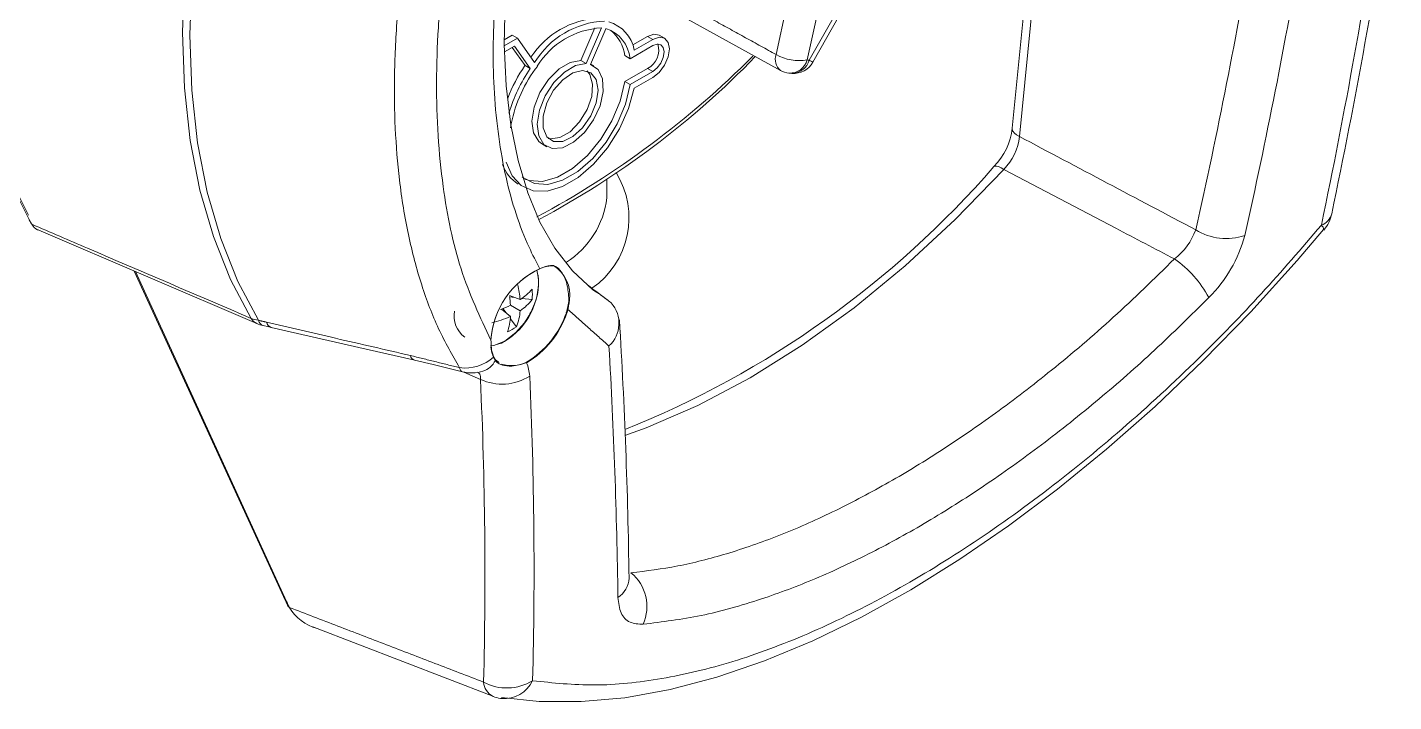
# Model space of a CAD drawing. Extents: x 8 to 113, y 2 to 87.
# Drawn here: x 83.322 to 86.976, y 2.096 to 3.899 of the extents above; entities that cross this region are included whole.
import ezdxf

# ---------------------------------------------------------------- set-up
doc = ezdxf.new("R2010")
doc.units = 0
doc.header["$MEASUREMENT"] = 0
doc.layers.add('OBJECT', color=7, linetype='CONTINUOUS')

msp = doc.modelspace()

# ---------------------------------------------------------------- linework, layer by layer
at = {"layer": 'OBJECT', "linetype": 'Continuous', "lineweight": 15}
for p, q in [((86.0353, 4.418), (85.9563, 3.6296)), ((86.0545, 4.3954), (85.9755, 3.6069)), ((85.0023, 3.9679), (85.3366, 3.7835)), ((85.3248, 3.826), (85.3528, 3.9549)), ((85.436, 3.9404), (85.408, 3.8115)), ((85.4135, 3.811), (85.4841, 3.9361)), ((85.4233, 3.806), (85.4939, 3.9312)), ((84.6192, 3.8777), (84.5979, 3.8654)), ((84.6334, 3.8695), (84.6192, 3.8777)), ((84.8402, 3.8977), (84.8027, 3.8102)), ((84.8168, 3.802), (84.8577, 3.8973)), ((84.8287, 3.7998), (84.8695, 3.8952)), ((84.9812, 3.8747), (84.9412, 3.8517)), ((84.9953, 3.8666), (84.9812, 3.8747)), ((85.0266, 3.8696), (85.0124, 3.8778)), ((84.6334, 3.8695), (84.5979, 3.849)), ((84.6252, 3.8485), (84.5986, 3.8331)), ((84.6532, 3.7968), (84.6192, 3.845)), ((84.6673, 3.7886), (84.6252, 3.8485)), ((84.6789, 3.8047), (84.6334, 3.8695)), ((84.9953, 3.8502), (84.9342, 3.8149)), ((84.9953, 3.8666), (84.9455, 3.8378)), ((84.8168, 3.802), (84.8027, 3.8102)), ((84.8369, 3.7962), (84.829, 3.8007)), ((84.9342, 3.8149), (84.92, 3.8231)), ((84.6673, 3.7886), (84.6532, 3.7968)), ((84.6863, 3.7943), (84.6801, 3.7867)), ((84.6863, 3.7943), (84.686, 3.7946)), ((84.92, 3.7537), (84.9812, 3.789)), ((84.9342, 3.7455), (84.9953, 3.7808)), ((84.9455, 3.7357), (84.9953, 3.7645)), ((84.9953, 3.7808), (84.9812, 3.789)), ((85.3592, 3.7763), (85.3668, 3.7757)), ((84.9342, 3.7455), (84.92, 3.7537)), ((84.6977, 3.5879), (84.7119, 3.5797)), ((85.9075, 3.5265), (85.9073, 3.5263)), ((84.8717, 3.443), (84.8717, 3.4922)), ((83.3526, 3.3565), (83.9358, 3.107)), ((84.6928, 3.2533), (84.6928, 3.2534)), ((84.7284, 3.2612), (84.7285, 3.2612)), ((83.6083, 3.2471), (84.0127, 2.365)), ((83.6112, 3.2458), (84.0157, 2.3637)), ((84.6402, 3.1709), (84.6115, 3.1817)), ((84.6143, 3.126), (84.5906, 3.1455)), ((84.6025, 3.1357), (84.5941, 3.1469)), ((84.626, 3.1763), (84.612, 3.1779)), ((84.6143, 3.1559), (84.6402, 3.1409)), ((84.6722, 3.1708), (84.6447, 3.174)), ((84.6303, 3.0984), (84.6138, 3.1205)), ((84.5637, 3.0341), (84.5615, 3.0436)), ((84.5641, 3.0335), (84.564, 3.0337)), ((84.5341, 2.9575), (84.4893, 2.977)), ((84.5403, 2.979), (84.5401, 2.979)), ((84.0178, 2.3535), (84.0179, 2.3534)), ((84.0181, 2.3535), (84.0199, 2.3492)), ((84.0854, 2.2955), (84.5676, 2.1101)), ((84.5907, 2.104), (84.5877, 2.1044))]:
    msp.add_line(p, q, dxfattribs=at)
at = {"layer": 'OBJECT', "linetype": 'Continuous', "lineweight": 15, "flags": 128}
for points in [[(83.3251, 3.3964), (83.273, 3.5019), (83.2299, 3.6168), (83.1962, 3.7405), (83.1719, 3.8722), (83.1573, 4.0111), (83.1525, 4.1565), (83.1573, 4.3076), (83.1719, 4.4634), (83.1962, 4.6231), (83.2299, 4.7857), (83.273, 4.9503), (83.3251, 5.116)], [(83.3267, 5.1113), (83.2744, 4.945), (83.2312, 4.7797), (83.1973, 4.6164), (83.1729, 4.456), (83.1583, 4.2996), (83.1534, 4.1479), (83.1583, 4.0019), (83.1729, 3.8623), (83.1973, 3.7301), (83.2312, 3.6059), (83.2744, 3.4905), (83.3267, 3.3846)], [(83.9212, 3.1205), (83.8657, 3.2249), (83.8198, 3.3395), (83.7838, 3.4636), (83.758, 3.5964), (83.7424, 3.737), (83.7372, 3.8846), (83.7424, 4.0382), (83.758, 4.1968), (83.7838, 4.3595), (83.8198, 4.5252), (83.8657, 4.6928), (83.9212, 4.8612)], [(83.9404, 4.852), (83.885, 4.684), (83.8393, 4.5168), (83.8033, 4.3515), (83.7775, 4.1892), (83.762, 4.0309), (83.7568, 3.8777), (83.762, 3.7304), (83.7775, 3.5901), (83.8033, 3.4577), (83.8393, 3.3339), (83.885, 3.2195), (83.9404, 3.1154)], [(84.8449, 3.19), (84.8343, 3.197), (84.7803, 3.2475), (84.7331, 3.3081), (84.6932, 3.3779), (84.6604, 3.4565), (84.6347, 3.5427), (84.6153, 3.6382), (84.6029, 3.7422), (84.5977, 3.8532), (84.6, 3.9697), (84.6099, 4.09), (84.6272, 4.2142), (84.652, 4.3431), (84.6845, 4.4759), (84.7245, 4.6109), (84.7544, 4.6968)], [(85.0124, 3.8778), (84.9981, 3.8806), (84.9812, 3.8747)], [(84.9953, 3.7645), (85.0122, 3.7781), (85.0266, 3.7975), (85.0362, 3.8196), (85.0395, 3.841), (85.0362, 3.8586), (85.0266, 3.8696), (85.0122, 3.8724), (84.9953, 3.8666)], [(84.9953, 3.7808), (85.0068, 3.7901), (85.0166, 3.8033), (85.0231, 3.8183), (85.0254, 3.8329), (85.0231, 3.8448), (85.0166, 3.8523), (85.0068, 3.8542), (84.9953, 3.8502)], [(84.8027, 3.8102), (84.7744, 3.8051), (84.7445, 3.7875), (84.7164, 3.7594), (84.6933, 3.7241), (84.6779, 3.6856), (84.6719, 3.6483), (84.676, 3.6165), (84.6898, 3.5938), (84.6977, 3.5879)], [(84.8168, 3.802), (84.7886, 3.7969), (84.7586, 3.7793), (84.7305, 3.7513), (84.7074, 3.716), (84.692, 3.6775), (84.686, 3.6402), (84.6901, 3.6083), (84.7039, 3.5856), (84.7258, 3.5746), (84.7532, 3.5767), (84.7831, 3.5914), (84.8119, 3.6172), (84.8365, 3.6512), (84.8539, 3.6893), (84.8622, 3.7273), (84.8604, 3.7608), (84.8488, 3.7859), (84.8287, 3.7998)], [(84.8486, 3.7308), (84.8436, 3.7589), (84.8292, 3.7774), (84.8074, 3.7838), (84.7812, 3.7773), (84.754, 3.7587), (84.7296, 3.7305), (84.7112, 3.6967), (84.7014, 3.6616), (84.7014, 3.6301), (84.7112, 3.6064), (84.7296, 3.5937), (84.754, 3.5938), (84.7812, 3.6065), (84.8074, 3.6303), (84.8292, 3.6619), (84.8436, 3.697), (84.8486, 3.7308)], [(84.8193, 3.7821), (84.8267, 3.7727), (84.8341, 3.7467), (84.8316, 3.7139), (84.8195, 3.6787), (84.7993, 3.6458), (84.7739, 3.6197), (84.7466, 3.604), (84.7211, 3.6007), (84.7153, 3.6019)], [(84.6032, 3.5381), (84.6186, 3.5015), (84.6429, 3.4756), (84.6747, 3.4618), (84.7122, 3.461), (84.7532, 3.4731), (84.7955, 3.4975), (84.8365, 3.5328), (84.874, 3.5769), (84.9058, 3.6274), (84.9301, 3.6814), (84.9455, 3.7357)], [(84.6457, 3.4988), (84.6489, 3.496), (84.6786, 3.4809), (84.7144, 3.4788), (84.7539, 3.4899), (84.7948, 3.5134), (84.8343, 3.548), (84.8701, 3.5914), (84.8998, 3.6409), (84.9217, 3.6934), (84.9342, 3.7455)], [(84.6525, 3.4932), (84.6645, 3.489), (84.7002, 3.4869), (84.7398, 3.498), (84.7806, 3.5216), (84.8202, 3.5562), (84.856, 3.5996), (84.8857, 3.6491), (84.9075, 3.7016), (84.92, 3.7537)], [(85.9755, 3.6069), (85.9679, 3.6112), (85.962, 3.616), (85.9581, 3.6213), (85.9563, 3.6267), (85.9563, 3.6296)], [(85.9337, 3.5191), (85.8038, 3.3849), (85.67, 3.2613), (85.5333, 3.149), (85.3947, 3.0489), (85.2552, 2.9616), (85.1156, 2.8877), (84.977, 2.8279), (84.9201, 2.8073)], [(85.9337, 3.5191), (85.9263, 3.5234), (85.9197, 3.5263), (85.9141, 3.5278), (85.9098, 3.5277), (85.9075, 3.5265)], [(84.5907, 2.1071), (84.6912, 2.0963), (84.8034, 2.0958), (84.9205, 2.1064), (85.0418, 2.1283), (85.1665, 2.1611), (85.2939, 2.2046), (85.423, 2.2584), (85.5535, 2.322), (85.6848, 2.3949), (85.816, 2.4764), (85.9463, 2.5658), (86.0771, 2.6639), (86.208, 2.7705), (86.3384, 2.8854), (86.4674, 3.0081), (86.5944, 3.1381), (86.7185, 3.275), (86.7887, 3.3583)], [(86.79, 3.3572), (86.7898, 3.3569), (86.7897, 3.3567)], [(84.7282, 3.2613), (84.7284, 3.2612), (84.7284, 3.2612)], [(84.599, 3.0596), (84.6286, 3.0824), (84.6515, 3.109)], [(83.9525, 3.1013), (83.9677, 3.0978), (83.9743, 3.0963)], [(83.9745, 3.0966), (84.2281, 3.0383), (84.3582, 3.0092)], [(84.5609, 3.0472), (84.5695, 3.0482), (84.599, 3.0596)], [(84.5774, 3.0506), (84.5899, 3.0545), (84.5979, 3.0587)], [(84.358, 3.0087), (84.4075, 2.9974), (84.4857, 2.9775)], [(84.9315, 2.4238), (84.9316, 2.4235), (84.9316, 2.4272)], [(84.0127, 2.365), (84.014, 2.3621), (84.0178, 2.3535)]]:
    msp.add_lwpolyline(points, dxfattribs=at)
at = {"layer": 'OBJECT', "linetype": 'Continuous', "lineweight": 15}
for centre, radius, start, end in [((69.9856, 6.9191), 17.1892, 348.18787, 351.28672), ((69.9354, 6.8839), 17.2103, 348.21783, 351.31149), ((72.3727, 6.5395), 14.4296, 347.26007, 350.43223), ((72.4312, 6.5323), 14.5022, 347.29214, 350.41125), ((84.862, 3.6948), 0.2291, 92.6609, 147.2994), ((84.8768, 3.6839), 0.2319, 92.8051, 148.5993), ((84.8503, 3.8204), 0.0968, 10.3782, 73.7932), ((84.8692, 3.6832), 0.2144, 93.0742, 148.6983), ((84.8417, 3.8066), 0.0929, 5.1622, 72.5531), ((84.8173, 3.81), 0.1036, 7.2624, 51.2927), ((84.9563, 3.8376), 0.0546, 297.0842, 17.8443), ((83.5146, 5.5655), 2.469, 298.3035, 315.0654), ((83.6074, 5.4266), 2.311, 297.942, 315.9791), ((85.3618, 3.8133), 0.0391, 161.1581, 229.8821), ((85.3871, 3.9377), 0.1279, 240.8738, 279.4193), ((85.3614, 3.8248), 0.0485, 267.381, 344.1125), ((85.3662, 3.825), 0.0494, 270.6705, 343.5163), ((85.3711, 3.8355), 0.06, 265.9167, 330.5774), ((85.4244, 3.9642), 0.1536, 263.8628, 265.9181), ((85.448, 3.867), 0.0658, 238.3218, 247.9398), ((85.0051, 3.5548), 0.4271, 145.4879, 158.8273), ((85.0095, 3.5519), 0.4161, 145.3231, 163.6667), ((84.979, 3.5692), 0.3696, 143.9664, 170.4749), ((85.3656, 3.836), 0.06, 241.1169, 263.8535), ((85.7912, 3.6457), 0.1658, 314.3085, 354.3749), ((85.8302, 3.6222), 0.1462, 315.1304, 354.0036), ((84.6851, 3.5622), 0.0965, 197.9665, 238.8649), ((84.7015, 3.39), 0.2298, 304.7108, 31.5891), ((83.9567, 5.2203), 2.5835, 291.8888, 319.0267), ((84.6412, 3.4678), 0.2318, 301.9351, 353.8557), ((86.7669, 3.4123), 0.0456, 290.8693, 344.8437), ((86.713, 3.4209), 0.1, 320.0654, 348.1659), ((86.769, 3.3538), 0.0213, 9.258, 48.3274), ((86.2841, 3.4165), 0.1733, 307.7509, 340.0623), ((86.5288, 3.4888), 0.1548, 238.0815, 288.6046), ((86.226, 3.4352), 0.3643, 314.6899, 345.1854), ((84.7885, 3.0477), 0.2269, 114.9286, 176.2809), ((84.7896, 3.0468), 0.2282, 115.3317, 175.8556), ((84.7285, 3.2621), 0.000969, 265.2572, 356.4097), ((84.7286, 3.2621), 0.000968, 262.9212, 356.3898), ((84.6795, 3.1828), 0.0937, 351.9472, 57.741), ((86.2148, 3.0306), 0.3045, 28.5787, 54.8319), ((84.5015, 3.2199), 0.1878, 300.8967, 4.9833), ((84.5417, 3.2136), 0.1475, 333.251, 14.031), ((84.3278, 3.1378), 0.2871, 3.6274, 8.3469), ((84.3994, 3.1517), 0.2416, 4.5699, 13.9747), ((84.5555, 3.3003), 0.1546, 303.2254, 318.9734), ((84.5329, 3.1848), 0.14, 354.2684, 5.7316), ((84.4843, 3.4187), 0.2932, 290.6744, 296.3293), ((84.5615, 3.2571), 0.1403, 304.1246, 322.0448), ((84.4722, 3.2379), 0.2208, 324.2814, 335.724), ((84.5739, 3.193), 0.1983, 343.1734, 353.2365), ((84.5741, 3.193), 0.1982, 343.3404, 353.1274), ((84.7679, 3.1466), 0.00211, 236.9389, 276.1478), ((84.7716, 3.1714), 0.00187, 246.7313, 294.2895), ((84.7716, 3.171), 0.00187, 246.1487, 293.95), ((84.8225, 3.1075), 0.082, 312.2084, 41.4838), ((83.952, 3.1975), 0.0829, 248.1591, 261.9178), ((83.948, 3.1343), 0.0301, 207.2246, 245.8568), ((83.9749, 3.1988), 0.1, 246.8652, 257.0564), ((83.9588, 3.119), 0.0188, 191.1016, 250.243), ((83.9805, 3.1139), 0.0186, 191.1325, 250.8642), ((84.5331, 3.1271), 0.0698, 169.6234, 234.133), ((84.508, 3.3504), 0.2483, 283.1016, 295.3384), ((84.4599, 3.1347), 0.1547, 341.0246, 356.7711), ((84.5002, 3.151), 0.1404, 337.9544, 355.8721), ((84.5292, 3.2159), 0.2479, 300.9922, 341.1056), ((84.5325, 3.2132), 0.2453, 300.646, 341.4743), ((84.765, 3.1376), 0.0024, 237.045, 270.9731), ((84.7652, 3.1382), 0.00236, 236.647, 271.4715), ((70.2172, 2.2252), 14.7156, 0.78239, 3.47228), ((84.5486, 3.2119), 0.1399, 294.2626, 305.732), ((84.5633, 3.0336), 0.000747, 299.731, 9.4494), ((84.5633, 3.0334), 0.000743, 299.4488, 9.9969), ((84.5634, 3.0333), 0.000675, 25.0925, 57.2634), ((70.087, 2.1819), 14.8159, 0.7437, 3.34634), ((84.3634, 3.0253), 0.0173, 193.2132, 252.1407), ((84.4933, 3.1021), 0.1143, 262.3619, 311.601), ((84.5229, 3.0328), 0.0566, 288.2674, 334.2883), ((84.5688, 3.0173), 0.000787, 301.3312, 52.969), ((84.5733, 3.009), 0.000907, 308.1526, 53.9102), ((84.6168, 3.0881), 0.0937, 253.5186, 295.3046), ((84.4916, 2.99), 0.0135, 185.0386, 243.7771), ((84.5111, 3.0746), 0.1, 255.2673, 287.2039), ((84.5919, 3.081), 0.1363, 244.9096, 302.7898), ((73.1039, 2.4466), 11.5735, 358.54094, 2.57412), ((73.0515, 2.4339), 11.4945, 358.57493, 2.61105), ((84.8676, 2.4283), 0.064, 302.21, 358.0471), ((84.8634, 2.3503), 0.116, 335.8072, 50.8904), ((84.0152, 2.3666), 0.00302, 213.0797, 278.6033), ((84.0206, 2.3553), 0.00326, 214.4824, 275.6834), ((84.0222, 2.3509), 0.00291, 216.9399, 280.9001), ((84.1294, 2.4109), 0.1238, 210.5029, 254.808), ((84.6047, 2.2635), 0.1312, 241.6895, 301.6999), ((84.5875, 2.1503), 0.0451, 182.8125, 243.8364), ((84.5971, 2.1885), 0.0847, 265.6266, 334.4645), ((84.6035, 2.2031), 0.1, 248.9758, 260.8942)]:
    msp.add_arc(centre, radius, start, end, dxfattribs=at)
for centre, major_axis, ratio, start_param, end_param in [((115.6823, -8.5197), (41.2178, -19.304), 0.050051, 3.931261, 3.947615), ((84.4548, 4.192), (8.2617, -6.2923), 0.05409, 4.797748, 4.804987), ((83.6591, 2.3807), (-0.3456, 0.3853), 0.561109, 4.179635, 4.206684)]:
    msp.add_ellipse(centre, major_axis=major_axis, ratio=ratio, start_param=start_param, end_param=end_param, dxfattribs=at)
for points, knots in [([(84.4781, 2.9888), (84.4588, 3.0225), (84.42, 3.09), (84.3747, 3.2096), (84.3394, 3.3424), (84.3164, 3.4833), (84.3047, 3.6278), (84.3027, 3.775), (84.3104, 3.9304), (84.3326, 4.1377), (84.3722, 4.3502), (84.4265, 4.5625), (84.4609, 4.6706), (84.4781, 4.7246)], [0, 0, 0, 0, 0.088765, 0.177531, 0.269417, 0.361303, 0.442441, 0.523579, 0.607061, 0.690543, 0.843256, 0.921628, 1, 1, 1, 1]), ([(84.5621, 4.6359), (84.5343, 4.5375), (84.4781, 4.3384), (84.4382, 4.092), (84.4201, 3.8971), (84.4151, 3.7497), (84.4192, 3.6076), (84.4365, 3.4364), (84.4763, 3.2439), (84.5332, 3.1234), (84.5621, 3.0624)], [0, 0, 0, 0, 0.1583078, 0.3203927, 0.4074998, 0.494607, 0.5842284, 0.6738497, 0.8349381, 1, 1, 1, 1]), ([(84.6928, 3.2534), (84.683, 3.2723), (84.6453, 3.3446), (84.597, 3.4946), (84.5661, 3.7157), (84.5675, 3.9653), (84.5971, 4.199), (84.6411, 4.4076), (84.6755, 4.5245), (84.6928, 4.5833)], [0, 0, 0, 0, 0.062214, 0.238483, 0.419893, 0.595629, 0.776478, 0.887615, 1, 1, 1, 1]), ([(86.3902, 3.2795), (86.338, 3.3068), (86.1858, 3.3866), (86.0337, 3.4666), (85.9337, 3.5191)], [0, 0, 0, 0, 0.3432798, 1, 1, 1, 1]), ([(83.3341, 3.3721), (83.3384, 3.3659), (83.3433, 3.3586), (83.3516, 3.3571), (83.3528, 3.3568)], [0, 0, 0, 0, 0.855642, 1, 1, 1, 1]), ([(83.3341, 3.3721), (83.3838, 3.3508), (83.5794, 3.2669), (83.7752, 3.183), (83.9212, 3.1205)], [0, 0, 0, 0, 0.2540305, 1, 1, 1, 1]), ([(84.6736, 2.1519), (84.728, 2.146), (84.8369, 2.1343), (85.0171, 2.1533), (85.2076, 2.1985), (85.4083, 2.2731), (85.616, 2.3744), (85.8274, 2.5007), (86.04, 2.6508), (86.2506, 2.8218), (86.4458, 3.0019), (86.6242, 3.1849), (86.7301, 3.3081), (86.7831, 3.3697)], [0, 0, 0, 0, 0.094108, 0.188508, 0.282606, 0.376776, 0.471253, 0.56542, 0.658464, 0.751805, 0.844857, 0.922428, 1, 1, 1, 1]), ([(84.7282, 3.2613), (84.721, 3.2609), (84.7112, 3.2603), (84.6961, 3.2546), (84.692, 3.253)], [0, 0, 0, 0, 0.728741, 1, 1, 1, 1]), ([(84.6928, 3.2534), (84.7034, 3.2574), (84.7176, 3.2627), (84.727, 3.2622), (84.7295, 3.2621)], [0, 0, 0, 0, 0.7368921, 1, 1, 1, 1]), ([(84.7708, 3.1697), (84.7697, 3.1844), (84.7675, 3.2141), (84.751, 3.2464), (84.7386, 3.2588), (84.7305, 3.2607), (84.7282, 3.2612)], [0, 0, 0, 0, 0.306652, 0.614033, 0.892132, 1, 1, 1, 1]), ([(84.9365, 2.4403), (84.9779, 2.4454), (85.0606, 2.4556), (85.193, 2.4896), (85.3311, 2.5375), (85.4735, 2.6), (85.6174, 2.6754), (85.7634, 2.7637), (85.9118, 2.8654), (86.0673, 2.9848), (86.228, 3.1213), (86.336, 3.2266), (86.3902, 3.2795)], [0, 0, 0, 0, 0.095908, 0.191815, 0.290502, 0.38919, 0.485101, 0.581012, 0.679721, 0.77843, 0.888705, 1, 1, 1, 1]), ([(86.4822, 3.1762), (86.434, 3.1287), (86.3376, 3.0337), (86.1876, 2.9025), (86.0346, 2.7806), (85.881, 2.671), (85.7294, 2.5751), (85.5794, 2.4924), (85.4307, 2.4229), (85.2776, 2.3654), (85.122, 2.3218), (85.0203, 2.3091), (84.9692, 2.3028)], [0, 0, 0, 0, 0.095398, 0.1907956, 0.2889546, 0.3871132, 0.4825163, 0.5779195, 0.6761073, 0.7742953, 0.8866036, 1, 1, 1, 1]), ([(83.9622, 3.1103), (84.0237, 3.096), (84.1517, 3.0662), (84.28, 3.0367), (84.3466, 3.0213)], [0, 0, 0, 0, 0.480478, 1, 1, 1, 1]), ([(84.6575, 3.0021), (84.6441, 2.9979), (84.6212, 2.9908), (84.5906, 2.9956), (84.5794, 3.0004), (84.5753, 3.0063), (84.5739, 3.0083)], [0, 0, 0, 0, 0.356929, 0.612991, 0.870168, 1, 1, 1, 1]), ([(84.6575, 3.0021), (84.6575, 3.002), (84.6623, 2.9921), (84.664, 2.9792), (84.6657, 2.9664)], [0, 0, 0, 0, 0.0080191, 1, 1, 1, 1]), ([(84.5341, 2.9575), (84.534, 2.9626), (84.5339, 2.9707), (84.529, 2.9753), (84.5272, 2.977)], [0, 0, 0, 0, 0.6269014, 1, 1, 1, 1]), ([(84.9016, 2.3742), (84.9035, 2.3595), (84.9071, 2.3302), (84.9315, 2.3049), (84.9568, 2.3035), (84.9692, 2.3028)], [0, 0, 0, 0, 0.336949, 0.673845, 1, 1, 1, 1])]:
    msp.add_open_spline(points, degree=3, knots=knots, dxfattribs=at)
for points in [[(84.9986, 4.0059), (85.3248, 3.826)], [(83.3267, 3.3846), (83.3341, 3.3721)], [(84.7296, 3.2621), (84.7295, 3.2621)], [(84.8457, 3.1907), (84.8799, 3.1652)], [(84.7681, 3.1445), (84.7653, 3.1358)], [(84.7667, 3.1448), (84.7708, 3.1693)], [(84.7723, 3.1693), (84.7681, 3.1445)], [(84.8776, 3.0467), (84.7681, 3.1445)], [(84.7708, 3.1697), (84.7708, 3.1693)], [(84.8799, 3.1652), (84.884, 3.1618)], [(83.9404, 3.1154), (83.9622, 3.1103)], [(84.7637, 3.1356), (84.7639, 3.1362)], [(84.7651, 3.1352), (84.7653, 3.1358)], [(84.5621, 3.0633), (84.5637, 3.0341)], [(84.5636, 3.033), (84.5621, 3.0624)], [(84.5638, 3.0339), (84.5637, 3.0341)], [(84.5638, 3.0339), (84.5693, 3.0179)], [(84.3466, 3.0213), (84.4781, 2.9888)], [(84.5636, 3.033), (84.5637, 3.0327)], [(84.5692, 3.0166), (84.5637, 3.0327)], [(84.5739, 3.0083), (84.5692, 3.0166)], [(84.5693, 3.0179), (84.5739, 3.0097)], [(84.5739, 3.0097), (84.5834, 3.003)], [(84.0209, 2.352), (84.0227, 2.348)], [(84.0227, 2.348), (84.5424, 2.148)]]:
    msp.add_open_spline(points, degree=1, dxfattribs=at)

doc.saveas('drawing.dxf')
